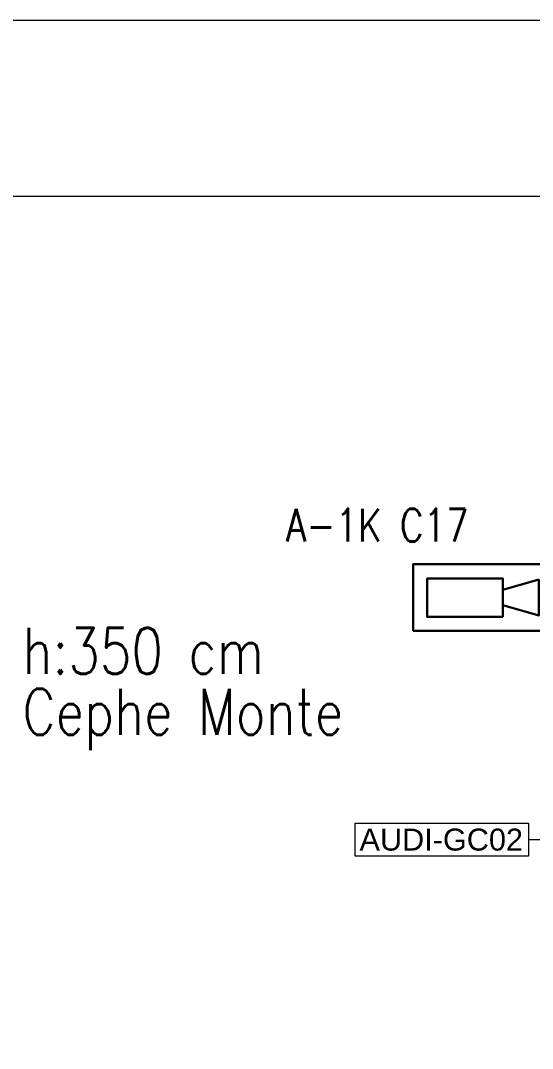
# Model space of a CAD drawing. Extents: x -2050 to 29725, y -1777 to 6820.
# Drawn here: x 882 to 1115.4, y 3737 to 4205 of the extents above; entities that cross this region are included whole.
import ezdxf
from ezdxf.enums import TextEntityAlignment as Align

# ---------------------------------------------------------------- set-up
doc = ezdxf.new("R2010")
doc.units = 0
doc.header["$LTSCALE"] = 25
doc.header["$MEASUREMENT"] = 0
doc.layers.get('0').update_dxf_attribs({"color": 9, "lineweight": 9})
for name, color, linetype, lineweight in [('22', 8, 'Continuous', 9), ('40A', 9, 'Continuous', 9), ('E-DAHİLİ KAMERA', 7, 'Continuous', 30), ('E-HARİCİ KAMERA', 7, 'Continuous', 30), ('E-YAZI', 7, 'Continuous', 30)]:
    doc.layers.add(name, color=color, linetype=linetype, lineweight=lineweight)
doc.styles.add('Arial', font='arial.ttf', dxfattribs={"height": 2.5})
doc.styles.add('E-YAZI', font='txttw.shx')

# ---------------------------------------------------------------- blocks, each defined once
blk = doc.blocks.new('0_wallno')
blk.add_lwpolyline([(-7.84, 1.5), (7.942, 1.5), (7.942, -1.5), (-7.84, -1.5)], close=True)
blk.add_lwpolyline([(7.942, 0), (16.132, 0)])
at = {"style": 'Arial'}
blk.add_attdef('GENISLIK', text='', height=2, dxfattribs=at).set_placement((8.442, 0), align=Align.BOTTOM_LEFT)
blk.add_attdef('DUVARNO', text='', height=2, dxfattribs=at).set_placement((0, 0), align=Align.MIDDLE_CENTER)
blk.add_attdef('YUKSEKLIK', text='', height=2, dxfattribs=at).set_placement((8.442, -0.5), align=Align.TOP_LEFT)
blk = doc.blocks.new('100_HARİCİ KAMERA')
at = {"layer": 'E-DAHİLİ KAMERA', "color": 4}
for q in [(18.805, 6.264), (18.805, -6.264)]:
    blk.add_line((7.955, 0), q, dxfattribs=at)
at = {"layer": 'E-HARİCİ KAMERA', "color": 4}
for points in [[(0, -1.897), (7.955, -1.897), (7.955, 1.897), (0, 1.897)], [(5.106, -1.097), (5.106, 1.097), (0.8, 1.097), (0.8, -1.097)]]:
    blk.add_lwpolyline(points, close=True, dxfattribs=at)
blk.add_lwpolyline([(5.106, 0.439), (7.155, 1.024), (7.155, -1.024), (5.106, -0.439)], dxfattribs=at)

msp = doc.modelspace()

# ---------------------------------------------------------------- linework, layer by layer
at = {"layer": '40A'}
for points in [[(5945, 4205), (0, 4205), (0, 0), (5945, 0)], [(5405.06, 80), (80, 80), (80, 4125), (5405.06, 4125)]]:
    msp.add_lwpolyline(points, close=True, dxfattribs=at)

# ---------------------------------------------------------------- block references
at = {"layer": '22'}
ref = msp.add_blockref('0_wallno', (1073.78, 3832.07), dxfattribs=dict(at, xscale=5, yscale=5, zscale=5))
ref.add_attrib('DUVARNO', 'AUDI-GC02', dxfattribs={"layer": '0', "height": 10, "style": 'Arial'}).set_placement((1073.78, 3832.07), align=Align.MIDDLE_CENTER)
at = {"layer": 'E-HARİCİ KAMERA', "xscale": 8.000000000000002, "yscale": 8.000000000000002, "zscale": 8.000000000000002}
msp.add_blockref('100_HARİCİ KAMERA', (1060.96, 3942.25), dxfattribs=at)

# ---------------------------------------------------------------- texts
at = {"layer": 'E-YAZI', "color": 6, "style": 'E-YAZI', "width": 0.8}
msp.add_text('A-1K C17', height=15, dxfattribs=at).set_placement((1002.96, 3967.75))
at = {"layer": 'E-YAZI', "color": 30, "style": 'E-YAZI', "width": 0.8}
for s, p in [('h:350 cm', (882.89, 3907.49)), ('Cephe Monte', (882.89, 3879.77))]:
    msp.add_text(s, height=21, dxfattribs=at).set_placement(p)

doc.saveas('drawing.dxf')
